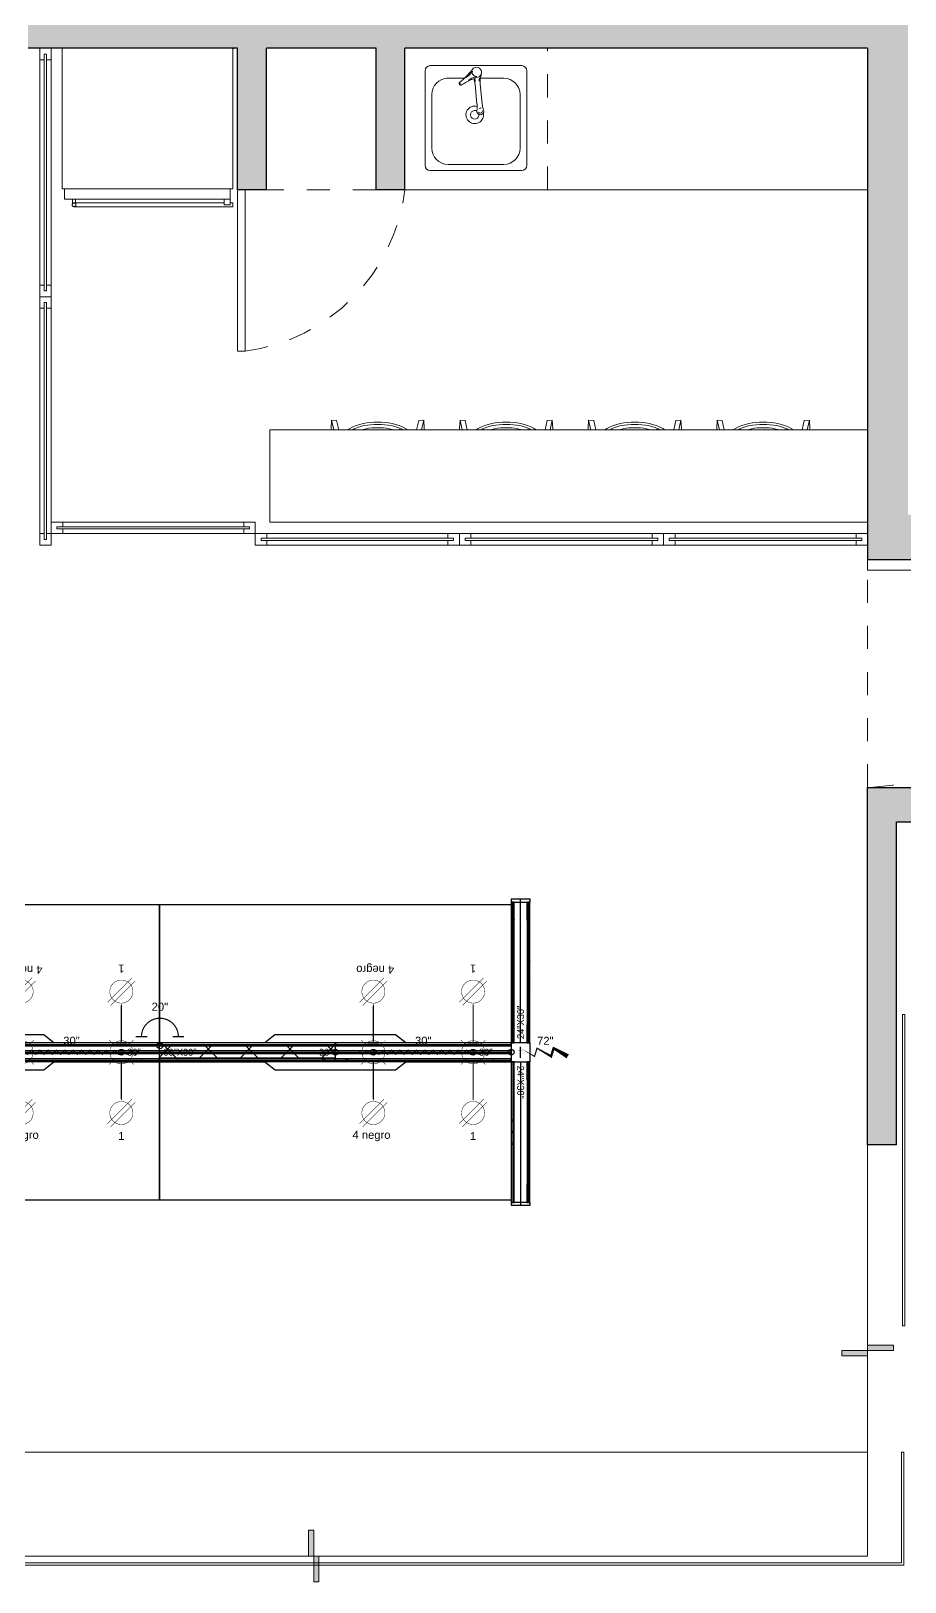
# Model space of a CAD drawing. Header units: metres. Extents: x 44.7 to 67.2, y 8.3 to 25.4.
# Drawn here: x 52.8 to 56.58, y 14.89 to 21.61 of the extents above; entities that cross this region are included whole.
import ezdxf
from ezdxf.enums import TextEntityAlignment as Align

# ---------------------------------------------------------------- set-up
doc = ezdxf.new("R2010")
doc.units = ezdxf.units.M
doc.linetypes.add('HIDDEN', pattern=[0.375, 0.25, -0.125])
doc.linetypes.add('HIDDEN2', pattern=[0.1875, 0.125, -0.0625])
for name, color, linetype in [('0A_ HATCH', 7, 'Continuous'), ('DD2D', 7, 'Continuous'), ('ELECTRI', 7, 'Continuous'), ('ENFASIS NEW', 7, 'Continuous'), ('TEXT HARNESS', 7, 'Continuous')]:
    doc.layers.add(name, color=color, linetype=linetype)
for name, color, linetype, lineweight in [('0A_CRISTAL', 4, 'Continuous', 5), ('0A_MOBFIJO', 253, 'Continuous', 5), ('0A_MOBILIARIO', 6, 'Continuous', 5), ('0A_MUROS', 7, 'Continuous', 30), ('0A_NIVELES', 2, 'Continuous', 5), ('0A_PROYECCIONES', 3, 'HIDDEN', 5), ('0A_PUERTAS', 8, 'Continuous', 9)]:
    doc.layers.add(name, color=color, linetype=linetype, lineweight=lineweight)
doc.styles.add('ARIAL', font='arial.ttf')

# ---------------------------------------------------------------- blocks, each defined once
blk = doc.blocks.new('*U1')
at = {"color": 4}
for p, q in [((0.05, 0.025), (1.0267, 0.025)), ((1.0267, 0.005), (0.05, 0.005)), ((1.0267, -0.005), (0.05, -0.005)), ((0.05, -0.025), (1.0267, -0.025))]:
    blk.add_line(p, q, dxfattribs=at)
for points in [[(0.025, 0.005), (0.025, -0.005), (0.05, -0.005), (0.05, -0.025), (0, -0.025), (0, 0.025), (0.05, 0.025), (0.05, 0.005)], [(1.0517, 0.005), (1.0517, -0.005), (1.0267, -0.005), (1.0267, -0.025), (1.0767, -0.025), (1.0767, 0.025), (1.0267, 0.025), (1.0267, 0.005)]]:
    blk.add_lwpolyline(points, close=True, dxfattribs=at)
blk = doc.blocks.new('*U5')
at = {"color": 4}
for p, q in [((0.05, 0.025), (0.8343, 0.025)), ((0.8343, 0.005), (0.05, 0.005)), ((0.8343, -0.005), (0.05, -0.005)), ((0.05, -0.025), (0.8343, -0.025))]:
    blk.add_line(p, q, dxfattribs=at)
for points in [[(0.025, 0.005), (0.025, -0.005), (0.05, -0.005), (0.05, -0.025), (0, -0.025), (0, 0.025), (0.05, 0.025), (0.05, 0.005)], [(0.8593, 0.005), (0.8593, -0.005), (0.8343, -0.005), (0.8343, -0.025), (0.8843, -0.025), (0.8843, 0.025), (0.8343, 0.025), (0.8343, 0.005)]]:
    blk.add_lwpolyline(points, close=True, dxfattribs=at)
blk = doc.blocks.new('desnivel')
at = {"layer": '0A_NIVELES'}
h = blk.add_hatch(color=256, dxfattribs=at)
h.dxf.hatch_style = 1
h.paths.add_polyline_path([(18.362, 15.8942), (18.212, 15.8942), (18.212, 15.8642), (18.362, 15.8642)])
h.paths.add_polyline_path([(18.512, 15.9242), (18.362, 15.9242), (18.362, 15.8942), (18.512, 15.8942)])
for points in [[(18.212, 15.8642), (18.212, 15.8942), (18.362, 15.8942), (18.362, 15.8642)], [(18.362, 15.8942), (18.362, 15.9242), (18.512, 15.9242), (18.512, 15.8942)]]:
    blk.add_lwpolyline(points, close=True, dxfattribs=at)
blk = doc.blocks.new('DD40102460AB')
at = {"color": 1}
for p, q in [((0.0035, -0.0035), (-0.0035, 0.0035)), ((0.0035, 0.0035), (-0.0035, -0.0035))]:
    blk.add_line(p, q, dxfattribs=at)
blk.add_lwpolyline([(-0.2612, -0.0417), (0.2612, -0.0417), (0.305, -0.0067), (0.762, -0.0067), (0.762, -0.6067), (-0.762, -0.6067), (-0.762, -0.0067), (-0.305, -0.0067)], close=True)
blk.add_point((0, 0), dxfattribs=at)
blk.add_point((0, 0))
blk = doc.blocks.new('829030')
at = {"color": 1}
for points in [[(0.1, 0.009, 0.005, 0.005, 0), (0.118, -0.009, 0.005, 0.005, 0), (0.136, 0.009, 0.005, 0.005, 0), (0.154, -0.009, 0.005, 0.005, 0), (0.172, 0.009, 0.005, 0.005, 0), (0.19, -0.009, 0.005, 0.005, 0), (0.208, 0.009, 0.005, 0.005, 0), (0.226, -0.009, 0.005, 0.005, 0), (0.244, 0.009, 0.005, 0.005, 0), (0.262, -0.009, 0.005, 0.005, 0), (0.28, 0.009, 0.005, 0.005, 0), (0.298, -0.009, 0.005, 0.005, 0), (0.316, 0.009, 0.005, 0.005, 0), (0.334, -0.009, 0.005, 0.005, 0), (0.352, 0.009, 0.005, 0.005, 0), (0.37, -0.009, 0.005, 0.005, 0), (0.388, 0.009, 0.005, 0.005, 0), (0.406, -0.009, 0.005, 0.005, 0), (0.424, 0.009, 0.005, 0.005, 0), (0.442, -0.009, 0.005, 0.005, 0), (0.46, 0.009, 0.005, 0.005, 0), (0.478, -0.009, 0.005, 0.005, 0), (0.496, 0.009, 0.005, 0.005, 0), (0.514, -0.009, 0.005, 0.005, 0), (0.532, 0.009, 0.005, 0.005, 0), (0.55, -0.009, 0, 0, 0)], [(0.676, 0.009, 0.005, 0.005, 0), (0.658, -0.009, 0.005, 0.005, 0), (0.64, 0.009, 0.005, 0.005, 0), (0.622, -0.009, 0.005, 0.005, 0), (0.604, 0.009, 0.005, 0.005, 0), (0.586, -0.009, 0.005, 0.005, 0), (0.568, 0.009, 0.005, 0.005, 0), (0.55, -0.009, 0, 0, 0)]]:
    blk.add_lwpolyline(points, format="xyseb", dxfattribs=at)
at = {"color": 1, "const_width": 0.002}
for points in [[(0.1385, 0.0265), (0.112, 0.053)], [(0.1915, 0.0265), (0.218, 0.053)], [(0.5705, 0.0265), (0.544, 0.053)], [(0.6235, 0.0265), (0.65, 0.053)], [(0.1385, -0.0265), (0.112, -0.053)], [(0.1915, -0.0265), (0.218, -0.053)], [(0.5705, -0.0265), (0.544, -0.053)], [(0.6235, -0.0265), (0.65, -0.053)]]:
    blk.add_lwpolyline(points, dxfattribs=at)
for points in [[(0.165, -0.05, -1), (0.165, 0.05, -1)], [(0.597, -0.05, 1), (0.597, 0.05, 1)]]:
    blk.add_lwpolyline(points, format="xyb", close=True, dxfattribs=at)
at = {"color": 1}
blk.add_circle((0, 0), 0.0125, dxfattribs=at)
blk.add_point((0, 0), dxfattribs=at)
at = {"layer": 'TEXT HARNESS', "color": 1, "style": 'ARIAL'}
blk.add_text('30"', height=0.03469, dxfattribs=at).set_placement((0.381, 0.05), align=Align.MIDDLE)
blk = doc.blocks.new('*X31')
at = {"color": 0}
for p, q in [((7.9413, 4.9361), (7.9943, 4.9891)), ((8.1454, 4.9361), (8.0924, 4.9891)), ((8.1181, 4.9361), (8.1711, 4.9891)), ((8.3222, 4.9361), (8.2692, 4.9891)), ((8.2948, 4.9361), (8.3478, 4.9891)), ((8.499, 4.9361), (8.446, 4.9891)), ((8.4716, 4.9361), (8.5246, 4.9891)), ((8.6757, 4.9361), (8.6227, 4.9891)), ((8.6484, 4.9361), (8.6971, 4.9848)), ((7.9686, 4.9361), (7.9351, 4.9696))]:
    blk.add_line(p, q, dxfattribs=at)
blk = doc.blocks.new('808630')
at = {"color": 5}
for p, q in [((-0.762, 0), (0, 0)), ((-0.762, -0.053), (-0.762, 0)), ((0, 0), (0, -0.053)), ((0, -0.053), (-0.762, -0.053))]:
    blk.add_line(p, q, dxfattribs=at)
blk.add_blockref('*X31', (-8.6971, -4.9891), dxfattribs=at)
blk = doc.blocks.new('818072')
at = {"color": 1}
blk.add_lwpolyline([(0.04, 0.0177, 0, 0.005, 0), (0.1012, -0.0177, 0.005, 0.005, 0), (0.112, 0.0177, 0.005, 0.01, 0), (0.173, -0.0176, 0.01, 0.01, 0), (0.184, 0.0177, 0.01, 0.02, 0), (0.245, -0.0176, 0.02, 0.02, 0)], format="xyseb", dxfattribs=at)
at = {"color": 1, "const_width": 0.005}
blk.add_lwpolyline([(0.04, 0.025), (0.04, -0.025)], dxfattribs=at)
at = {"color": 1}
blk.add_circle((0, 0), 0.0125, dxfattribs=at)
blk.add_point((0, 0), dxfattribs=at)
at = {"layer": 'TEXT HARNESS', "color": 1, "style": 'ARIAL'}
blk.add_text('72"', height=0.03469, dxfattribs=at).set_placement((0.148, 0.05), align=Align.MIDDLE)
blk = doc.blocks.new('8065E1C')
at = {"color": 1}
for points, const_width in [([(0.025, -0.04), (-0.025, -0.04)], 0.005), ([(-0.0601, -0.309), (0.046, -0.2029)], 0.002), ([(-0.046, -0.3231), (0.0601, -0.217)], 0.002)]:
    blk.add_lwpolyline(points, dxfattribs=dict(at, const_width=const_width))
blk.add_lwpolyline([(0, -0.04, 0.005, 0.005, 0), (0, -0.165, 0.025, 0, 0), (0, -0.2114, 0, 0, 0)], format="xyseb", dxfattribs=at)
at = {"color": 1, "const_width": 0.002}
blk.add_lwpolyline([(-0.05, -0.263, -1), (0.05, -0.263, -1)], format="xyb", close=True, dxfattribs=at)
at = {"color": 1}
blk.add_circle((0, 0), 0.0125, dxfattribs=at)
blk.add_point((0, 0), dxfattribs=at)
at = {"layer": 'TEXT HARNESS', "color": 1, "style": 'ARIAL'}
blk.add_text('1', height=0.0347, dxfattribs=at).set_placement((0, -0.363), align=Align.MIDDLE)
blk = doc.blocks.new('8065E4C')
at = {"color": 1}
for points, const_width in [([(0.025, -0.04), (-0.025, -0.04)], 0.005), ([(-0.0601, -0.309), (0.046, -0.2029)], 0.002), ([(-0.046, -0.3231), (0.0601, -0.217)], 0.002)]:
    blk.add_lwpolyline(points, dxfattribs=dict(at, const_width=const_width))
blk.add_lwpolyline([(0, -0.04, 0.005, 0.005, 0), (0, -0.165, 0.025, 0, 0), (0, -0.2114, 0, 0, 0)], format="xyseb", dxfattribs=at)
at = {"color": 1, "const_width": 0.002}
blk.add_lwpolyline([(-0.05, -0.263, -1), (0.05, -0.263, -1)], format="xyb", close=True, dxfattribs=at)
at = {"color": 1}
blk.add_circle((0, 0), 0.0125, dxfattribs=at)
blk.add_point((0, 0), dxfattribs=at)
at = {"layer": 'TEXT HARNESS', "color": 1, "style": 'ARIAL'}
blk.add_text('4 negro', height=0.03469, dxfattribs=at).set_placement((-0.0081, -0.363), align=Align.MIDDLE)
blk = doc.blocks.new('817720')
at = {"color": 3, "const_width": 0.005}
blk.add_lwpolyline([(0.08, 0.04, 1), (-0.08, 0.04)], format="xyb", dxfattribs=at)
for points in [[(-0.055, 0.04), (-0.105, 0.04)], [(0.055, 0.04), (0.105, 0.04)]]:
    blk.add_lwpolyline(points, dxfattribs=at)
at = {"color": 3}
blk.add_circle((0, 0), 0.0125, dxfattribs=at)
blk.add_point((0, 0), dxfattribs=at)
at = {"layer": 'TEXT HARNESS', "color": 3, "style": 'ARIAL'}
blk.add_text('20"', height=0.03469, dxfattribs=at).set_placement((0, 0.17), align=Align.MIDDLE)
blk = doc.blocks.new('DD101060302D')
at = {"color": 6, "linetype": 'Continuous', "lineweight": 0}
for p, q in [((0, -0.0255), (0, 0.0255)), ((0.0017, 0.0275), (0.0218, 0.0275)), ((0.002, 0.0275), (0.0215, 0.0275)), ((0.0747, 0.0275), (0.0215, 0.0275)), ((0.0747, 0.0275), (0.075, 0.0275)), ((0.0765, 0.026), (0.0765, 0.0343)), ((1.4475, 0.0343), (0.0765, 0.0343)), ((1.4475, 0.0343), (1.4475, 0.026)), ((1.4493, 0.0275), (1.449, 0.0275)), ((1.4493, 0.0275), (1.5025, 0.0275)), ((1.5223, 0.0275), (1.5022, 0.0275)), ((1.522, 0.0275), (1.5025, 0.0275)), ((1.524, -0.0255), (1.524, 0.0255)), ((0.025, -0.0275), (0.002, -0.0275)), ((0.025, -0.0275), (0.0747, -0.0275)), ((0.0747, -0.0275), (0.075, -0.0275)), ((0.0765, -0.0343), (0.0765, -0.026)), ((1.4475, -0.0343), (0.0765, -0.0343)), ((1.4475, -0.026), (1.4475, -0.0343)), ((1.4493, -0.0275), (1.449, -0.0275)), ((1.499, -0.0275), (1.4493, -0.0275)), ((1.499, -0.0275), (1.522, -0.0275))]:
    blk.add_line(p, q, dxfattribs=at)
at = {"color": 6}
for p, q in [((0.7585, 0.0379), (0.7655, 0.0308)), ((0.7585, 0.0308), (0.7655, 0.0379)), ((0.762, 0.0343), (0.762, -0.0343)), ((0.7585, -0.0379), (0.7655, -0.0308)), ((0.7585, -0.0308), (0.7655, -0.0379))]:
    blk.add_line(p, q, dxfattribs=at)
for centre in [(0.712, -0.0343), (0.812, -0.0343)]:
    blk.add_circle(centre, 0.005, dxfattribs=at)
at = {"color": 6, "linetype": 'Continuous', "lineweight": 0}
for centre, radius, start, end in [((0.002, 0.0255), 0.00203, 90, 180), ((0.075, 0.026), 0.00151, 10.02098, 90), ((0.075, 0.026), 0.00151, 0, 10.02098), ((1.449, 0.026), 0.00151, 90, 169.97902), ((1.449, 0.026), 0.00151, 169.97902, 180), ((1.449, 0.026), 0.00151, 169.97902, 180), ((1.522, 0.0255), 0.00203, 0, 90), ((0.002, -0.0255), 0.00203, 180, 270), ((0.075, -0.026), 0.00151, 270, 349.97902), ((0.075, -0.026), 0.00151, 349.97902, 0), ((1.449, -0.026), 0.00151, 180, 190.02098), ((1.449, -0.026), 0.00151, 180, 190.02098), ((1.449, -0.026), 0.00151, 190.02098, 270), ((1.522, -0.0255), 0.00203, 270, 0)]:
    blk.add_arc(centre, radius, start, end, dxfattribs=at)
at = {"color": 6}
for p in [(0.762, 0.0343), (0.762, -0.0343)]:
    blk.add_point(p, dxfattribs=at)
at = {"char_height": 0.03, "attachment_point": 1}
for s, insert in [('60"X30"', (0.0165, 0.0151)), ('30"', (0.6916, 0.0151)), ('30"', (1.3849, 0.0151))]:
    blk.add_mtext_dynamic_manual_height_columns(s, width=75.494015, gutter_width=12.5, heights=[0], dxfattribs=dict(at, insert=insert))
blk = doc.blocks.new('SPACE_DD10106030')
blk.add_blockref('DD101060302D', (0, 0))
blk = doc.blocks.new('DD101024302D')
at = {"color": 6, "linetype": 'Continuous', "lineweight": 0}
for p, q in [((0, -0.0255), (0, 0.0255)), ((0.0017, 0.0275), (0.0218, 0.0275)), ((0.002, 0.0275), (0.0215, 0.0275)), ((0.0747, 0.0275), (0.0215, 0.0275)), ((0.0747, 0.0275), (0.075, 0.0275)), ((0.0765, 0.026), (0.0765, 0.0343)), ((0.5335, 0.0343), (0.0765, 0.0343)), ((0.5335, 0.0343), (0.5335, 0.026)), ((0.5353, 0.0275), (0.535, 0.0275)), ((0.5353, 0.0275), (0.5885, 0.0275)), ((0.6083, 0.0275), (0.5882, 0.0275)), ((0.608, 0.0275), (0.5885, 0.0275)), ((0.61, -0.0255), (0.61, 0.0255)), ((0.025, -0.0275), (0.002, -0.0275)), ((0.025, -0.0275), (0.0747, -0.0275)), ((0.0747, -0.0275), (0.075, -0.0275)), ((0.0765, -0.0343), (0.0765, -0.026)), ((0.5335, -0.0343), (0.0765, -0.0343)), ((0.5335, -0.026), (0.5335, -0.0343)), ((0.5353, -0.0275), (0.535, -0.0275)), ((0.585, -0.0275), (0.5353, -0.0275)), ((0.585, -0.0275), (0.608, -0.0275))]:
    blk.add_line(p, q, dxfattribs=at)
at = {"color": 6}
for p, q in [((0.3015, 0.0379), (0.3085, 0.0308)), ((0.3015, 0.0308), (0.3085, 0.0379)), ((0.3015, -0.0379), (0.3085, -0.0308)), ((0.3015, -0.0308), (0.3085, -0.0379))]:
    blk.add_line(p, q, dxfattribs=at)
for centre in [(0.255, -0.0343), (0.355, -0.0343)]:
    blk.add_circle(centre, 0.005, dxfattribs=at)
at = {"color": 6, "linetype": 'Continuous', "lineweight": 0}
for centre, radius, start, end in [((0.002, 0.0255), 0.00203, 90, 180), ((0.075, 0.026), 0.00151, 10.02098, 90), ((0.075, 0.026), 0.00151, 0, 10.02098), ((0.535, 0.026), 0.00151, 90, 169.97902), ((0.535, 0.026), 0.00151, 169.97902, 180), ((0.535, 0.026), 0.00151, 169.97902, 180), ((0.608, 0.0255), 0.00203, 0, 90), ((0.002, -0.0255), 0.00203, 180, 270), ((0.075, -0.026), 0.00151, 270, 349.97902), ((0.075, -0.026), 0.00151, 349.97902, 0), ((0.535, -0.026), 0.00151, 180, 190.02098), ((0.535, -0.026), 0.00151, 180, 190.02098), ((0.535, -0.026), 0.00151, 190.02098, 270), ((0.608, -0.0255), 0.00203, 270, 0)]:
    blk.add_arc(centre, radius, start, end, dxfattribs=at)
at = {"color": 6}
for p in [(0.305, 0.0343), (0.305, -0.0343)]:
    blk.add_point(p, dxfattribs=at)
at = {"insert": (0.0165, 0.0151), "char_height": 0.03, "attachment_point": 1}
blk.add_mtext_dynamic_manual_height_columns('24"X30"', width=75.494015, gutter_width=12.5, heights=[0], dxfattribs=at)
blk = doc.blocks.new('SPACE_DD10102430')
blk.add_blockref('DD101024302D', (0, 0))
blk = doc.blocks.new('DD3021302D')
for p, q in [((0, 0.041), (0, -0.041)), ((0.012, 0.041), (0, 0.041)), ((0.012, -0.041), (0.012, 0.041)), ((0, -0.041), (0.012, -0.041))]:
    blk.add_line(p, q)
blk = doc.blocks.new('SPACE_DD302130')
blk.add_blockref('DD3021302D', (0, 0))

msp = doc.modelspace()

# ---------------------------------------------------------------- hatches: boundary and pattern name
at = {"layer": '0A_ HATCH', "transparency": 33554534}
h = msp.add_hatch(color=256, dxfattribs=at)
h.dxf.hatch_style = 1
h.paths.add_polyline_path([(60.3176, 20.5884), (59.3676, 20.5884), (59.3676, 20.4384), (59.6759, 20.4384), (59.6759, 19.4977), (58.5803, 19.4977), (58.5803, 21.6884), (57.5699, 21.6884), (57.5699, 21.3884), (58.4049, 21.3884), (58.4049, 19.5177), (56.5953, 19.5177), (56.5953, 21.5884), (56.5953, 21.6884), (52.9326, 21.6884), (52.9326, 25.4124), (52.7826, 25.4124), (52.7826, 21.5384), (53.6899, 21.5384), (53.6899, 20.9257), (53.7352, 20.9257), (53.8153, 20.9257), (53.8153, 21.5384), (54.2899, 21.5384), (54.2899, 20.9257), (54.4153, 20.9257), (54.4153, 21.5384), (56.4199, 21.5384), (56.4199, 19.3223), (57.4326, 19.3223), (58.1479, 19.3223), (58.1479, 17.5477), (56.7826, 17.5477), (56.7826, 18.335), (56.4199, 18.335), (56.4199, 16.785), (56.5449, 16.785), (56.5449, 18.185), (56.6576, 18.185), (56.6576, 16.785), (56.8826, 16.785), (56.8826, 17.3723), (58.5426, 17.3723), (58.5426, 16.785), (58.8426, 16.785), (58.8426, 17.3723), (59.9676, 17.3723), (59.9676, 16.785), (60.3176, 16.785), (60.3176, 17.5477), (59.3176, 17.5477), (58.3233, 17.5477), (58.3233, 19.3223), (59.6759, 19.3223), (59.6759, 18.535), (60.3176, 18.535)])

# ---------------------------------------------------------------- linework, layer by layer
for points in [[(54.8881, 17.2278), (54.8881, 17.8378), (54.8761, 17.8378), (54.8761, 17.2278)], [(54.9567, 17.2278), (54.9567, 17.8378), (54.9447, 17.8378), (54.9447, 17.2278)], [(51.8274, 17.2151), (53.3514, 17.2151), (53.3514, 17.2271), (51.8274, 17.2271)], [(53.3514, 17.2151), (54.8754, 17.2151), (54.8754, 17.2271), (53.3514, 17.2271)], [(51.8274, 17.1808), (53.3514, 17.1808), (53.3514, 17.1928), (51.8274, 17.1928)], [(51.8274, 17.1465), (53.3514, 17.1465), (53.3514, 17.1585), (51.8274, 17.1585)], [(53.3514, 17.1808), (54.8754, 17.1808), (54.8754, 17.1928), (53.3514, 17.1928)], [(53.3514, 17.1868), (53.3515, 17.1868), (53.3515, 17.1868), (53.3514, 17.1868)], [(53.3514, 17.1465), (54.8754, 17.1465), (54.8754, 17.1585), (53.3514, 17.1585)], [(54.8761, 17.1458), (54.8761, 16.5358), (54.8881, 16.5358), (54.8881, 17.1458)], [(54.9447, 17.1458), (54.9447, 16.5358), (54.9567, 16.5358), (54.9567, 17.1458)]]:
    msp.add_lwpolyline(points, close=True)
at = {"layer": '0A_CRISTAL'}
for p, q in [((56.5707, 16.0005), (56.5707, 17.3505)), ((56.5807, 17.3505), (56.5707, 17.3505)), ((56.5807, 16.0005), (56.5807, 17.3505)), ((56.5707, 16.0005), (56.5807, 16.0005)), ((56.5665, 15.4534), (56.5665, 14.9734)), ((56.5665, 15.4534), (56.5765, 15.4534)), ((56.5765, 15.4534), (56.5765, 14.9634)), ((51.6326, 14.9734), (56.5665, 14.9734)), ((51.6326, 14.9634), (56.5765, 14.9634))]:
    msp.add_line(p, q, dxfattribs=at)
at = {"layer": '0A_MOBFIJO'}
for p, q in [((52.93, 21.5384), (52.93, 20.9288)), ((53.67, 21.5384), (52.93, 21.5384)), ((53.67, 21.5384), (53.67, 20.9288)), ((54.5248, 21.4633), (54.9209, 21.4633)), ((54.5029, 21.0303), (54.5029, 21.4413)), ((54.5945, 21.4085), (54.6728, 21.4085)), ((54.719, 21.3819), (54.7273, 21.2958)), ((54.7497, 21.2981), (54.7415, 21.3831)), ((54.7425, 21.4085), (54.8439, 21.4085)), ((54.9429, 21.4413), (54.9429, 21.0303)), ((54.5316, 21.1055), (54.5316, 21.3382)), ((54.9141, 21.3382), (54.9141, 21.1055)), ((54.5248, 21.0084), (54.9209, 21.0084)), ((54.8439, 21.0352), (54.6019, 21.0352)), ((52.9396, 20.9288), (52.93, 20.9288)), ((52.9396, 20.8843), (52.9396, 20.9288)), ((52.9396, 20.9288), (53.67, 20.9288)), ((53.6573, 20.8843), (53.6573, 20.9288)), ((52.9396, 20.8843), (53.6573, 20.8843)), ((52.9734, 20.8602), (52.9735, 20.8616)), ((52.9735, 20.8588), (52.9734, 20.8602)), ((52.9735, 20.8616), (52.9738, 20.863)), ((52.9738, 20.8574), (52.9735, 20.8588)), ((52.9738, 20.863), (52.9744, 20.8642)), ((52.9744, 20.8561), (52.9738, 20.8574)), ((52.9744, 20.8642), (52.9751, 20.8652)), ((52.9753, 20.8549), (52.9744, 20.8561)), ((52.9751, 20.8683), (52.9751, 20.8843)), ((52.9878, 20.8843), (52.9751, 20.8843)), ((52.9751, 20.8652), (52.9751, 20.8683)), ((52.9751, 20.8652), (52.9753, 20.8654)), ((52.9753, 20.8654), (52.9763, 20.8664)), ((52.9763, 20.8539), (52.9753, 20.8549)), ((52.9763, 20.8664), (52.9774, 20.8672)), ((52.9774, 20.8531), (52.9763, 20.8539)), ((52.9774, 20.8672), (52.9787, 20.8678)), ((52.9787, 20.8525), (52.9774, 20.8531)), ((52.9787, 20.8678), (52.9801, 20.8682)), ((52.9801, 20.8522), (52.9787, 20.8525)), ((52.9801, 20.8682), (52.9815, 20.8683)), ((52.9815, 20.852), (52.9801, 20.8522)), ((52.9815, 20.8683), (52.9829, 20.8682)), ((52.9829, 20.8522), (52.9815, 20.852)), ((52.9815, 20.852), (53.67, 20.852)), ((52.9829, 20.8682), (52.9843, 20.8678)), ((52.9843, 20.8525), (52.9829, 20.8522)), ((52.9843, 20.8678), (52.9855, 20.8672)), ((52.9855, 20.8531), (52.9843, 20.8525)), ((52.9855, 20.8672), (52.9867, 20.8664)), ((52.9867, 20.8539), (52.9855, 20.8531)), ((52.9867, 20.8664), (52.9877, 20.8654)), ((52.9877, 20.8549), (52.9867, 20.8539)), ((52.9877, 20.8654), (52.9878, 20.8652)), ((52.9885, 20.8561), (52.9877, 20.8549)), ((52.9878, 20.8843), (52.9878, 20.8683)), ((52.9878, 20.8683), (53.6319, 20.8683)), ((52.9878, 20.8683), (52.9878, 20.8652)), ((52.9878, 20.8652), (52.9885, 20.8642)), ((52.9885, 20.8642), (52.9891, 20.863)), ((52.9891, 20.8574), (52.9885, 20.8561)), ((52.9891, 20.863), (52.9895, 20.8616)), ((52.9895, 20.8588), (52.9891, 20.8574)), ((52.9895, 20.8616), (52.9896, 20.8602)), ((52.9896, 20.8602), (52.9895, 20.8588)), ((53.6319, 20.8683), (53.6319, 20.8843)), ((53.6319, 20.8843), (53.6573, 20.8843)), ((53.6319, 20.8683), (53.6319, 20.8652)), ((53.6319, 20.8602), (53.6319, 20.8642)), ((53.6573, 20.8602), (53.6319, 20.8602)), ((53.6573, 20.8683), (53.6573, 20.8843)), ((53.6573, 20.8683), (53.67, 20.8683)), ((53.6573, 20.8683), (53.67, 20.8683)), ((53.6573, 20.8683), (53.6573, 20.8652)), ((53.6573, 20.8602), (53.6573, 20.8642)), ((53.67, 20.8683), (53.67, 20.852))]:
    msp.add_line(p, q, dxfattribs=at)
for centre, radius, start, end in [((54.5248, 21.4413), 0.022, 90, 180), ((54.4829, 21.614), 0.2799, 307.29995, 323.44123), ((54.7253, 21.4342), 0.022, 287.37848, 143.44123), ((54.9209, 21.4413), 0.022, 0, 90), ((54.6019, 21.3382), 0.0702, 90, 180), ((54.6569, 21.3856), 0.00728, 127.29995, 303.51976), ((54.659, 21.3858), 0.00539, 158.92924, 241.9125), ((54.8154, 21.1462), 0.2799, 107.37848, 123.51976), ((54.6256, 21.4892), 0.095, 305.66886, 327.17012), ((54.7445, 21.3221), 0.095, 103.6496, 125.15085), ((54.7245, 21.4346), 0.0178, 164.00843, 277.23501), ((54.6097, 21.371), 0.1098, 5.6774, 19.04527), ((54.6882, 21.392), 0.0321, 4.17107, 27.91331), ((54.7692, 21.3994), 0.0321, 157.81042, 186.31744), ((54.8507, 21.394), 0.1098, 162.19035, 185.67746), ((54.8439, 21.3382), 0.0702, 0, 90), ((54.7176, 21.2501), 0.038, 74.3543, 12.13808), ((54.7176, 21.2501), 0.0184, 61.4601, 4.85789), ((54.7416, 21.2658), 0.0152, 171.17496, 20.1799), ((54.6181, 21.285), 0.1098, 351.17496, 5.6774), ((54.7417, 21.2662), 0.00892, 213.71984, 15.80061), ((54.7412, 21.2712), 0.00833, 64.48838, 123.74119), ((54.8589, 21.3089), 0.1098, 185.67746, 200.1799), ((54.6019, 21.1055), 0.0702, 180, 270), ((54.8439, 21.1055), 0.0702, 270, 0), ((54.5248, 21.0303), 0.022, 180, 270), ((54.9209, 21.0303), 0.022, 270, 0)]:
    msp.add_arc(centre, radius, start, end, dxfattribs=at)
at = {"layer": '0A_MOBILIARIO', "linetype": 'HIDDEN2', "ltscale": 0.7}
msp.add_line((55.0326, 20.9257), (55.0326, 21.5384), dxfattribs=at)
at = {"layer": '0A_MOBILIARIO'}
for p, q in [((56.4199, 20.9257), (54.4153, 20.9257)), ((54.0973, 19.9261), (54.095, 19.8908)), ((54.1066, 19.885), (54.0973, 19.9261)), ((54.1192, 19.9245), (54.0973, 19.9261)), ((54.1282, 19.885), (54.1192, 19.9245)), ((54.2043, 19.9034), (54.1899, 19.8976)), ((54.2192, 19.9082), (54.2043, 19.9034)), ((54.2093, 19.8946), (54.2234, 19.8992)), ((54.2344, 19.912), (54.2192, 19.9082)), ((54.2234, 19.8992), (54.2377, 19.9028)), ((54.2498, 19.9147), (54.2344, 19.912)), ((54.2377, 19.9028), (54.2523, 19.9054)), ((54.2654, 19.9166), (54.2498, 19.9147)), ((54.2523, 19.9054), (54.267, 19.9071)), ((54.281, 19.9176), (54.2654, 19.9166)), ((54.267, 19.9071), (54.2818, 19.9081)), ((54.297, 19.918), (54.281, 19.9176)), ((54.2818, 19.9081), (54.297, 19.9085)), ((54.3131, 19.9176), (54.297, 19.918)), ((54.297, 19.9085), (54.3122, 19.9081)), ((54.3122, 19.9081), (54.327, 19.9071)), ((54.3287, 19.9166), (54.3131, 19.9176)), ((54.327, 19.9071), (54.3418, 19.9054)), ((54.3443, 19.9147), (54.3287, 19.9166)), ((54.3418, 19.9054), (54.3563, 19.9028)), ((54.3597, 19.912), (54.3443, 19.9147)), ((54.3563, 19.9028), (54.3707, 19.8992)), ((54.3749, 19.9082), (54.3597, 19.912)), ((54.3707, 19.8992), (54.3847, 19.8946)), ((54.3897, 19.9034), (54.3749, 19.9082)), ((54.4042, 19.8976), (54.3897, 19.9034)), ((54.4749, 19.9245), (54.4659, 19.885)), ((54.4968, 19.9261), (54.4749, 19.9245)), ((54.4968, 19.9261), (54.4875, 19.885)), ((54.499, 19.8908), (54.4968, 19.9261)), ((54.6542, 19.9261), (54.652, 19.8908)), ((54.6635, 19.885), (54.6542, 19.9261)), ((54.6761, 19.9245), (54.6542, 19.9261)), ((54.6851, 19.885), (54.6761, 19.9245)), ((54.7613, 19.9034), (54.7468, 19.8976)), ((54.7761, 19.9082), (54.7613, 19.9034)), ((54.7663, 19.8946), (54.7803, 19.8992)), ((54.7913, 19.912), (54.7761, 19.9082)), ((54.7803, 19.8992), (54.7947, 19.9028)), ((54.8067, 19.9147), (54.7913, 19.912)), ((54.7947, 19.9028), (54.8092, 19.9054)), ((54.8223, 19.9166), (54.8067, 19.9147)), ((54.8092, 19.9054), (54.824, 19.9071)), ((54.8379, 19.9176), (54.8223, 19.9166)), ((54.824, 19.9071), (54.8388, 19.9081)), ((54.854, 19.918), (54.8379, 19.9176)), ((54.8388, 19.9081), (54.854, 19.9085)), ((54.87, 19.9176), (54.854, 19.918)), ((54.854, 19.9085), (54.8692, 19.9081)), ((54.8692, 19.9081), (54.884, 19.9071)), ((54.8856, 19.9166), (54.87, 19.9176)), ((54.884, 19.9071), (54.8987, 19.9054)), ((54.9012, 19.9147), (54.8856, 19.9166)), ((54.8987, 19.9054), (54.9133, 19.9028)), ((54.9166, 19.912), (54.9012, 19.9147)), ((54.9133, 19.9028), (54.9276, 19.8992)), ((54.9318, 19.9082), (54.9166, 19.912)), ((54.9276, 19.8992), (54.9417, 19.8946)), ((54.9467, 19.9034), (54.9318, 19.9082)), ((54.9611, 19.8976), (54.9467, 19.9034)), ((55.0318, 19.9245), (55.0228, 19.885)), ((55.0537, 19.9261), (55.0318, 19.9245)), ((55.0537, 19.9261), (55.0444, 19.885)), ((55.056, 19.8908), (55.0537, 19.9261)), ((55.2111, 19.9261), (55.2089, 19.8908)), ((55.2205, 19.885), (55.2111, 19.9261)), ((55.2331, 19.9245), (55.2111, 19.9261)), ((55.242, 19.885), (55.2331, 19.9245)), ((55.3182, 19.9034), (55.3037, 19.8976)), ((55.333, 19.9082), (55.3182, 19.9034)), ((55.3232, 19.8946), (55.3372, 19.8992)), ((55.3482, 19.912), (55.333, 19.9082)), ((55.3372, 19.8992), (55.3516, 19.9028)), ((55.3636, 19.9147), (55.3482, 19.912)), ((55.3516, 19.9028), (55.3662, 19.9054)), ((55.3792, 19.9166), (55.3636, 19.9147)), ((55.3662, 19.9054), (55.3809, 19.9071)), ((55.3948, 19.9176), (55.3792, 19.9166)), ((55.3809, 19.9071), (55.3957, 19.9081)), ((55.4109, 19.918), (55.3948, 19.9176)), ((55.3957, 19.9081), (55.4109, 19.9085)), ((55.4269, 19.9176), (55.4109, 19.918)), ((55.4109, 19.9085), (55.4261, 19.9081)), ((55.4261, 19.9081), (55.4409, 19.9071)), ((55.4426, 19.9166), (55.4269, 19.9176)), ((55.4409, 19.9071), (55.4556, 19.9054)), ((55.4581, 19.9147), (55.4426, 19.9166)), ((55.4556, 19.9054), (55.4702, 19.9028)), ((55.4735, 19.912), (55.4581, 19.9147)), ((55.4702, 19.9028), (55.4845, 19.8992)), ((55.4887, 19.9082), (55.4735, 19.912)), ((55.4845, 19.8992), (55.4986, 19.8946)), ((55.5036, 19.9034), (55.4887, 19.9082)), ((55.518, 19.8976), (55.5036, 19.9034)), ((55.5887, 19.9245), (55.5797, 19.885)), ((55.6106, 19.9261), (55.5887, 19.9245)), ((55.6106, 19.9261), (55.6013, 19.885)), ((55.6129, 19.8908), (55.6106, 19.9261)), ((55.768, 19.9261), (55.7658, 19.8908)), ((55.7774, 19.885), (55.768, 19.9261)), ((55.79, 19.9245), (55.768, 19.9261)), ((55.7989, 19.885), (55.79, 19.9245)), ((55.8751, 19.9034), (55.8606, 19.8976)), ((55.89, 19.9082), (55.8751, 19.9034)), ((55.8801, 19.8946), (55.8941, 19.8992)), ((55.9051, 19.912), (55.89, 19.9082)), ((55.8941, 19.8992), (55.9085, 19.9028)), ((55.9206, 19.9147), (55.9051, 19.912)), ((55.9085, 19.9028), (55.9231, 19.9054)), ((55.9361, 19.9166), (55.9206, 19.9147)), ((55.9231, 19.9054), (55.9378, 19.9071)), ((55.9518, 19.9176), (55.9361, 19.9166)), ((55.9378, 19.9071), (55.9526, 19.9081)), ((55.9678, 19.918), (55.9518, 19.9176)), ((55.9526, 19.9081), (55.9678, 19.9085)), ((55.9838, 19.9176), (55.9678, 19.918)), ((55.9678, 19.9085), (55.983, 19.9081)), ((55.983, 19.9081), (55.9978, 19.9071)), ((55.9995, 19.9166), (55.9838, 19.9176)), ((55.9978, 19.9071), (56.0125, 19.9054)), ((56.015, 19.9147), (55.9995, 19.9166)), ((56.0125, 19.9054), (56.0271, 19.9028)), ((56.0305, 19.912), (56.015, 19.9147)), ((56.0271, 19.9028), (56.0415, 19.8992)), ((56.0456, 19.9082), (56.0305, 19.912)), ((56.0415, 19.8992), (56.0555, 19.8946)), ((56.0605, 19.9034), (56.0456, 19.9082)), ((56.0749, 19.8976), (56.0605, 19.9034)), ((56.1456, 19.9245), (56.1367, 19.885)), ((56.1676, 19.9261), (56.1456, 19.9245)), ((56.1676, 19.9261), (56.1582, 19.885)), ((56.1698, 19.8908), (56.1676, 19.9261)), ((54.095, 19.8908), (54.0963, 19.885)), ((54.0963, 19.885), (54.1066, 19.885)), ((54.1066, 19.885), (54.1282, 19.885)), ((54.1282, 19.885), (54.1667, 19.885)), ((54.176, 19.8906), (54.1667, 19.885)), ((54.1667, 19.885), (54.188, 19.885)), ((54.1899, 19.8976), (54.176, 19.8906)), ((54.188, 19.885), (54.1957, 19.889)), ((54.188, 19.885), (54.1982, 19.885)), ((54.1957, 19.889), (54.2093, 19.8946)), ((54.1982, 19.885), (54.2002, 19.8858)), ((54.1982, 19.885), (54.2301, 19.885)), ((54.2346, 19.8864), (54.2301, 19.885)), ((54.2301, 19.885), (54.364, 19.885)), ((54.2468, 19.8894), (54.2346, 19.8864)), ((54.2592, 19.8916), (54.2468, 19.8894)), ((54.2716, 19.893), (54.2592, 19.8916)), ((54.2841, 19.8938), (54.2716, 19.893)), ((54.297, 19.894), (54.2841, 19.8938)), ((54.31, 19.8938), (54.297, 19.894)), ((54.3225, 19.893), (54.31, 19.8938)), ((54.3349, 19.8916), (54.3225, 19.893)), ((54.3473, 19.8894), (54.3349, 19.8916)), ((54.3595, 19.8864), (54.3473, 19.8894)), ((54.364, 19.885), (54.3595, 19.8864)), ((54.364, 19.885), (54.3959, 19.885)), ((54.3847, 19.8946), (54.3984, 19.889)), ((54.3905, 19.8871), (54.3959, 19.885)), ((54.3959, 19.885), (54.4061, 19.885)), ((54.3984, 19.889), (54.4061, 19.885)), ((54.4181, 19.8906), (54.4042, 19.8976)), ((54.4061, 19.885), (54.4273, 19.885)), ((54.4273, 19.885), (54.4181, 19.8906)), ((54.4273, 19.885), (54.4659, 19.885)), ((54.4659, 19.885), (54.4875, 19.885)), ((54.4875, 19.885), (54.4978, 19.885)), ((54.4978, 19.885), (54.499, 19.8908)), ((54.4978, 19.885), (54.6532, 19.885)), ((54.652, 19.8908), (54.6532, 19.885)), ((54.6532, 19.885), (54.6635, 19.885)), ((54.6635, 19.885), (54.6851, 19.885)), ((54.6851, 19.885), (54.7237, 19.885)), ((54.7329, 19.8906), (54.7237, 19.885)), ((54.7237, 19.885), (54.7449, 19.885)), ((54.7468, 19.8976), (54.7329, 19.8906)), ((54.7449, 19.885), (54.7526, 19.889)), ((54.7449, 19.885), (54.7551, 19.885)), ((54.7526, 19.889), (54.7663, 19.8946)), ((54.7551, 19.885), (54.7571, 19.8858)), ((54.7551, 19.885), (54.787, 19.885)), ((54.7915, 19.8864), (54.787, 19.885)), ((54.787, 19.885), (54.9209, 19.885)), ((54.8037, 19.8894), (54.7915, 19.8864)), ((54.8161, 19.8916), (54.8037, 19.8894)), ((54.8285, 19.893), (54.8161, 19.8916)), ((54.841, 19.8938), (54.8285, 19.893)), ((54.854, 19.894), (54.841, 19.8938)), ((54.8669, 19.8938), (54.854, 19.894)), ((54.8794, 19.893), (54.8669, 19.8938)), ((54.8918, 19.8916), (54.8794, 19.893)), ((54.9042, 19.8894), (54.8918, 19.8916)), ((54.9164, 19.8864), (54.9042, 19.8894)), ((54.9209, 19.885), (54.9164, 19.8864)), ((54.9209, 19.885), (54.9528, 19.885)), ((54.9417, 19.8946), (54.9553, 19.889)), ((54.9475, 19.8871), (54.9528, 19.885)), ((54.9528, 19.885), (54.963, 19.885)), ((54.9553, 19.889), (54.963, 19.885)), ((54.975, 19.8906), (54.9611, 19.8976)), ((54.963, 19.885), (54.9843, 19.885)), ((54.9843, 19.885), (54.975, 19.8906)), ((54.9843, 19.885), (55.0228, 19.885)), ((55.0228, 19.885), (55.0444, 19.885)), ((55.0444, 19.885), (55.0547, 19.885)), ((55.0547, 19.885), (55.056, 19.8908)), ((55.0547, 19.885), (55.2102, 19.885)), ((55.2089, 19.8908), (55.2102, 19.885)), ((55.2102, 19.885), (55.2205, 19.885)), ((55.2205, 19.885), (55.242, 19.885)), ((55.242, 19.885), (55.2806, 19.885)), ((55.2898, 19.8906), (55.2806, 19.885)), ((55.2806, 19.885), (55.3019, 19.885)), ((55.3037, 19.8976), (55.2898, 19.8906)), ((55.3019, 19.885), (55.3095, 19.889)), ((55.3019, 19.885), (55.3121, 19.885)), ((55.3095, 19.889), (55.3232, 19.8946)), ((55.3121, 19.885), (55.3141, 19.8858)), ((55.3121, 19.885), (55.3439, 19.885)), ((55.3485, 19.8864), (55.3439, 19.885)), ((55.3439, 19.885), (55.4779, 19.885)), ((55.3606, 19.8894), (55.3485, 19.8864)), ((55.373, 19.8916), (55.3606, 19.8894)), ((55.3854, 19.893), (55.373, 19.8916)), ((55.398, 19.8938), (55.3854, 19.893)), ((55.4109, 19.894), (55.398, 19.8938)), ((55.4238, 19.8938), (55.4109, 19.894)), ((55.4363, 19.893), (55.4238, 19.8938)), ((55.4488, 19.8916), (55.4363, 19.893)), ((55.4611, 19.8894), (55.4488, 19.8916)), ((55.4733, 19.8864), (55.4611, 19.8894)), ((55.4779, 19.885), (55.4733, 19.8864)), ((55.4779, 19.885), (55.5097, 19.885)), ((55.4986, 19.8946), (55.5122, 19.889)), ((55.5044, 19.8871), (55.5097, 19.885)), ((55.5097, 19.885), (55.5199, 19.885)), ((55.5122, 19.889), (55.5199, 19.885)), ((55.532, 19.8906), (55.518, 19.8976)), ((55.5199, 19.885), (55.5412, 19.885)), ((55.5412, 19.885), (55.532, 19.8906)), ((55.5412, 19.885), (55.5797, 19.885)), ((55.5797, 19.885), (55.6013, 19.885)), ((55.6013, 19.885), (55.6116, 19.885)), ((55.6116, 19.885), (55.6129, 19.8908)), ((55.6116, 19.885), (55.7671, 19.885)), ((55.7658, 19.8908), (55.7671, 19.885)), ((55.7671, 19.885), (55.7774, 19.885)), ((55.7774, 19.885), (55.7989, 19.885)), ((55.7989, 19.885), (55.8375, 19.885)), ((55.8467, 19.8906), (55.8375, 19.885)), ((55.8375, 19.885), (55.8588, 19.885)), ((55.8606, 19.8976), (55.8467, 19.8906)), ((55.8588, 19.885), (55.8665, 19.889)), ((55.8588, 19.885), (55.869, 19.885)), ((55.8665, 19.889), (55.8801, 19.8946)), ((55.869, 19.885), (55.871, 19.8858)), ((55.869, 19.885), (55.9008, 19.885)), ((55.9054, 19.8864), (55.9008, 19.885)), ((55.9008, 19.885), (56.0348, 19.885)), ((55.9176, 19.8894), (55.9054, 19.8864)), ((55.9299, 19.8916), (55.9176, 19.8894)), ((55.9424, 19.893), (55.9299, 19.8916)), ((55.9549, 19.8938), (55.9424, 19.893)), ((55.9678, 19.894), (55.9549, 19.8938)), ((55.9807, 19.8938), (55.9678, 19.894)), ((55.9932, 19.893), (55.9807, 19.8938)), ((56.0057, 19.8916), (55.9932, 19.893)), ((56.018, 19.8894), (56.0057, 19.8916)), ((56.0302, 19.8864), (56.018, 19.8894)), ((56.0348, 19.885), (56.0302, 19.8864)), ((56.0348, 19.885), (56.0666, 19.885)), ((56.0555, 19.8946), (56.0691, 19.889)), ((56.0613, 19.8871), (56.0666, 19.885)), ((56.0666, 19.885), (56.0768, 19.885)), ((56.0691, 19.889), (56.0768, 19.885)), ((56.0889, 19.8906), (56.0749, 19.8976)), ((56.0768, 19.885), (56.0981, 19.885)), ((56.0981, 19.885), (56.0889, 19.8906)), ((56.0981, 19.885), (56.1367, 19.885)), ((56.1367, 19.885), (56.1582, 19.885)), ((56.1582, 19.885), (56.1685, 19.885)), ((56.1685, 19.885), (56.1698, 19.8908)), ((56.4199, 15.4534), (45.9279, 15.4534)), ((56.4199, 15.0034), (56.4199, 15.4534))]:
    msp.add_line(p, q, dxfattribs=at)
msp.add_lwpolyline([(53.8304, 19.485), (56.4199, 19.485), (56.4199, 19.885), (53.8304, 19.885)], close=True, dxfattribs=at)
at = {"layer": '0A_MUROS'}
for p, q in [((53.6899, 21.5384), (52.7826, 21.5384)), ((53.6899, 21.5384), (52.8076, 21.5384)), ((53.669, 21.5384), (53.6733, 21.5384)), ((53.6899, 20.9257), (53.6899, 21.5384)), ((54.2899, 21.5384), (53.8153, 21.5384)), ((53.8153, 20.9257), (53.8153, 21.5384)), ((54.2899, 20.9257), (54.2899, 21.5384)), ((56.4199, 21.5384), (54.4153, 21.5384)), ((54.4153, 20.9257), (54.4153, 21.5384)), ((56.4199, 21.5384), (56.4199, 19.3223)), ((53.8153, 20.9257), (53.6899, 20.9257)), ((54.4153, 20.9257), (54.2899, 20.9257)), ((56.4199, 19.3223), (58.1479, 19.3223)), ((56.4199, 18.335), (56.7826, 18.335)), ((56.4199, 16.785), (56.4199, 18.335)), ((56.5449, 18.185), (56.6576, 18.185)), ((56.5449, 16.785), (56.5449, 18.185)), ((56.5449, 16.785), (56.4199, 16.785))]:
    msp.add_line(p, q, dxfattribs=at)
at = {"layer": '0A_NIVELES', "linetype": 'Continuous', "ltscale": 0.7}
for q in [(56.4199, 16.785), (51.6326, 15.0034)]:
    msp.add_line((56.4199, 15.0034), q, dxfattribs=at)
at = {"layer": '0A_PROYECCIONES', "linetype": 'HIDDEN2', "ltscale": 0.7}
for p, q in [((54.2899, 20.9252), (53.8153, 20.9257)), ((56.4199, 18.335), (56.4199, 19.3223))]:
    msp.add_line(p, q, dxfattribs=at)
at = {"layer": '0A_PUERTAS'}
for points in [[(53.6899, 20.2257), (53.7225, 20.2257), (53.7225, 20.9257), (53.6899, 20.9257)], [(56.4199, 19.2758), (56.4199, 19.3223), (57.4199, 19.3223), (57.4199, 19.2758)]]:
    msp.add_lwpolyline(points, close=True, dxfattribs=at)
at = {"layer": '0A_PUERTAS', "linetype": 'HIDDEN2', "ltscale": 0.7}
for centre, radius, start, end in [((53.6179, 21.0221), 0.8032, 277.48386, 353.10582), ((56.381, 19.3776), 1.0438, 272.83301, 354.40232)]:
    msp.add_arc(centre, radius, start, end, dxfattribs=at)
at = {"layer": 'DD2D'}
for p, q in [((54.8821, 17.2278), (54.8821, 17.8378)), ((54.9164, 17.8378), (54.9164, 17.8498)), ((54.9164, 17.2278), (54.9164, 17.8378)), ((54.9507, 17.2278), (54.9507, 17.8378)), ((51.8274, 17.2211), (53.3514, 17.2211)), ((53.3514, 17.2211), (54.8754, 17.2211)), ((51.8274, 17.1868), (53.3514, 17.1868)), ((51.8274, 17.1868), (53.3514, 17.1868)), ((51.8274, 17.1525), (53.3514, 17.1525)), ((53.3514, 17.1868), (53.3515, 17.1868)), ((53.3514, 17.1868), (54.8754, 17.1868)), ((53.3514, 17.1868), (54.8754, 17.1868)), ((53.3514, 17.1525), (54.8754, 17.1525)), ((54.8754, 17.1868), (54.8755, 17.1868)), ((54.8821, 17.1458), (54.8821, 16.5358)), ((54.9164, 17.1458), (54.9164, 16.5358)), ((54.9507, 17.1458), (54.9507, 16.5358)), ((54.9164, 16.5358), (54.9164, 16.5238))]:
    msp.add_line(p, q, dxfattribs=at)
msp.add_lwpolyline([(54.8754, 17.1458), (54.9575, 17.1458), (54.9575, 17.2278), (54.8754, 17.2278)], close=True, dxfattribs=at)

# ---------------------------------------------------------------- block references
for name, p, rotation in [('SPACE_DD302130', (54.9164, 17.8378), 90), ('SPACE_DD10102430', (54.9164, 17.2278), 90), ('SPACE_DD10102430', (54.9164, 17.1458), 270), ('SPACE_DD302130', (54.9164, 16.5358), 270)]:
    msp.add_blockref(name, p, dxfattribs=dict(rotation=rotation))
for p in [(51.8274, 17.1868), (53.3514, 17.1868)]:
    msp.add_blockref('SPACE_DD10106030', p)
at = {"layer": '0A_CRISTAL', "xscale": -1, "rotation": 90}
for p in [(52.8576, 21.5384), (52.8576, 20.4617)]:
    msp.add_blockref('*U1', p, dxfattribs=at)
at = {"layer": '0A_CRISTAL', "rotation": 180}
for p in [(53.7669, 19.46), (54.6512, 19.41), (55.5356, 19.41), (56.4199, 19.41)]:
    msp.add_blockref('*U5', p, dxfattribs=at)
at = {"layer": '0A_MUROS', "xscale": 0.75, "yscale": 0.75, "zscale": 0.75}
msp.add_blockref('desnivel', (42.6484, 3.9735), dxfattribs=at)
at = {"layer": '0A_MUROS', "xscale": 0.75, "yscale": 0.75, "zscale": 0.75, "rotation": 270}
msp.add_blockref('desnivel', (42.0994, 28.7749), dxfattribs=at)
at = {"layer": 'ELECTRI', "rotation": 180}
for name, p in [('8065E4C', (52.7544, 17.1868)), ('8065E1C', (53.1864, 17.1868)), ('8065E4C', (54.2784, 17.1868)), ('8065E1C', (54.7104, 17.1868)), ('808630', (53.3514, 17.1614))]:
    msp.add_blockref(name, p, dxfattribs=at)
at = {"layer": 'ELECTRI'}
for name, p in [('817720', (53.3534, 17.2143)), ('829030', (52.5894, 17.1868)), ('829030', (54.1134, 17.1868)), ('818072', (54.8754, 17.1868)), ('8065E4C', (52.7544, 17.1868)), ('8065E1C', (53.1864, 17.1868)), ('8065E4C', (54.2784, 17.1868)), ('8065E1C', (54.7104, 17.1868))]:
    msp.add_blockref(name, p, dxfattribs=at)
at = {"layer": 'ENFASIS NEW', "rotation": 180}
for p in [(52.5893, 17.2211), (54.1133, 17.2211)]:
    msp.add_blockref('DD40102460AB', p, dxfattribs=at)
at = {"layer": 'ENFASIS NEW'}
for p in [(52.5894, 17.1525), (54.1134, 17.1525)]:
    msp.add_blockref('DD40102460AB', p, dxfattribs=at)

# ---------------------------------------------------------------- texts
at = {"layer": 'DD2D'}
msp.add_text('T', height=0.0205, dxfattribs=at).set_placement((54.9062, 17.1766))

doc.saveas('drawing.dxf')
